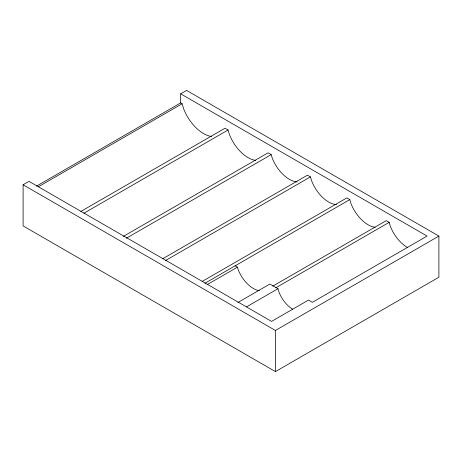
<?xml version="1.0" encoding="UTF-8"?>
<svg xmlns="http://www.w3.org/2000/svg" width="462" height="462" viewBox="0 0 462 462"><rect width="100%" height="100%" fill="white"/><g stroke="black" fill="none" stroke-linecap="round" stroke-linejoin="round"><path stroke-width="0.69" d="M180.654 93.821L186.567 90.408L438.9 236.088L438.9 277.217L275.433 371.592L23.1 225.912L23.1 184.783L29.014 181.37L271.564 321.402L308.512 300.069L312.387 302.304L427.079 236.088L180.654 93.821L180.654 102.916L36.504 186.14M38.282 186.821L182.132 103.771L183.622 108.795A32.484 18.751 60 0 0 211.602 136.509M80.85 211.452L225.006 128.228L228.066 129.995L229.371 134.384A30.475 17.596 60 0 0 255.619 160.389M83.911 213.219L228.066 129.995M123.325 236.405L268.104 152.818L271.194 154.608L272.222 158.05A27.841 16.072 60 0 0 297.141 181.907M126.421 238.19L271.194 154.608M162.699 258.76L307.478 175.173L310.435 176.882L311.59 180.781A27.841 16.072 60 0 0 336.515 204.637M165.656 260.464L310.435 176.882M202.073 281.491L346.852 197.903L349.809 199.613L350.964 203.511A27.841 16.072 60 0 0 375.208 227.304M204.937 283.252L349.809 199.613M207.253 284.586L237.433 267.163L238.144 269.565A24.792 14.31 60 0 0 259.315 290.69M237.866 302.523L269.889 284.038L277.974 288.704L279.002 292.163A22.367 12.913 60 0 0 292.7 309.199M272.782 286.134L386.226 220.64L389.183 222.343L390.338 226.247A27.841 16.072 60 0 0 407.392 247.453M275.733 287.843L389.183 222.343M246.569 306.837L277.974 288.704M23.1 184.783L275.433 330.463L438.9 236.088M180.654 102.916L182.132 103.771M235.118 265.829L237.433 267.163M275.433 330.463L275.433 371.592"/></g></svg>
